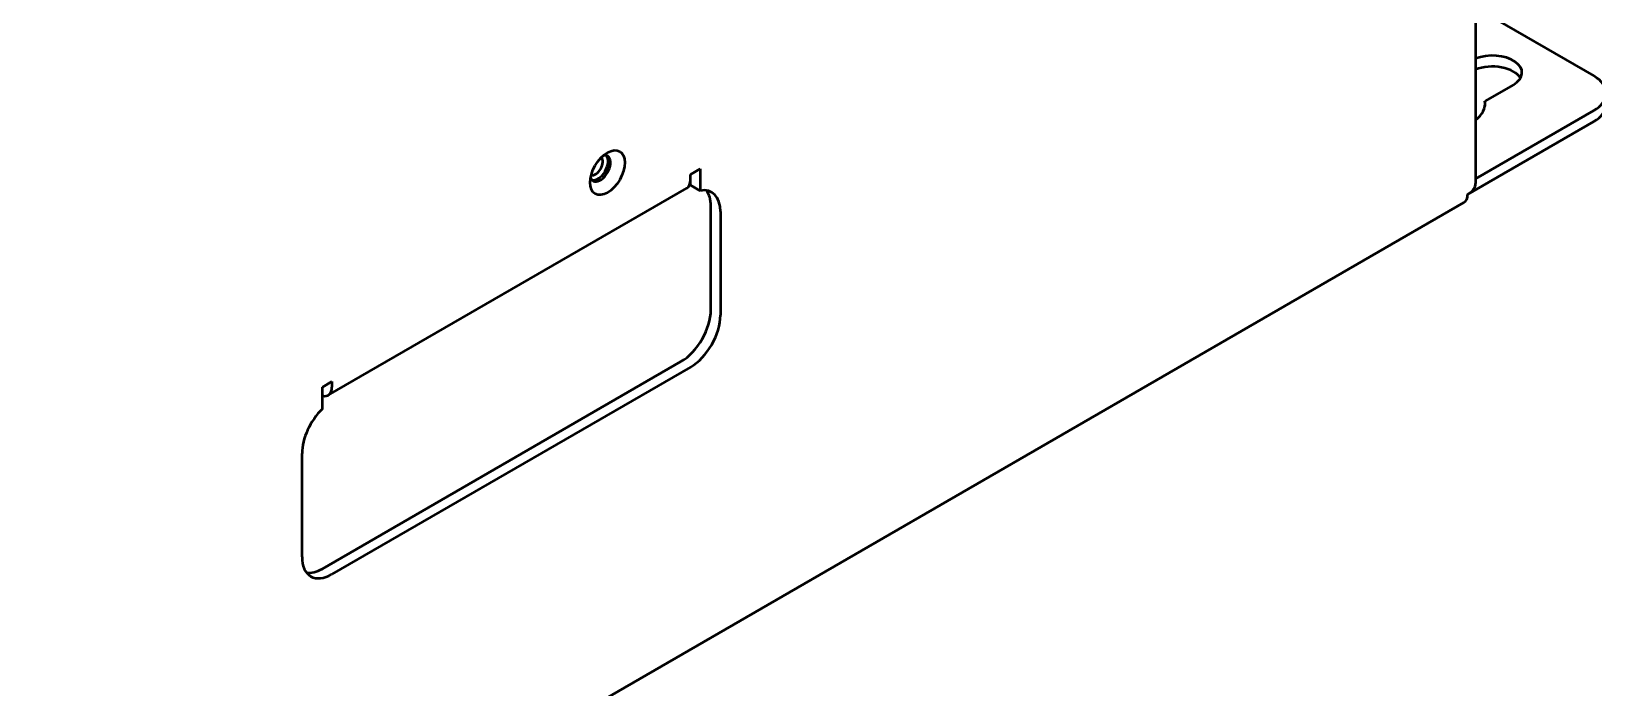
# Model space of a CAD drawing. Header units: millimetres. Extents: x 2121 to 4904, y 892 to 1933.
# Drawn here: x 3113.5 to 3252.1, y 1564.2 to 1622.4 of the extents above; entities that cross this region are included whole.
import ezdxf

# ---------------------------------------------------------------- set-up
doc = ezdxf.new("R2010")
doc.units = ezdxf.units.MM
doc.header["$LTSCALE"] = 1.8
doc.layers.add('외형선(ISO)', color=7, linetype='Continuous', lineweight=50)

msp = doc.modelspace()

# ---------------------------------------------------------------- linework, layer by layer
at = {"layer": '외형선(ISO)', "color": 7}
for p, q in [((3241.642, 1737.096), (3241.642, 1608.888)), ((3242.636, 1623.891), (3252.129, 1618.411)), ((3244.996, 1617.63), (3242.473, 1616.173)), ((3252.129, 1615.349), (3241.642, 1609.294)), ((3242.473, 1616.173), (3242.473, 1615.718)), ((3240.939, 1607.908), (3252.129, 1614.369)), ((3171.996, 1609.684), (3172.844, 1610.174)), ((3171.996, 1609.194), (3171.996, 1609.684)), ((3172.844, 1610.174), (3172.844, 1608.237)), ((3139.85, 1590.102), (3171.669, 1608.473)), ((3171.996, 1608.727), (3171.996, 1609.194)), ((3172.844, 1608.237), (3171.996, 1608.727)), ((3054.573, 1499.777), (3240.612, 1607.187)), ((3173.799, 1597.682), (3173.799, 1606.867)), ((3174.647, 1606.377), (3174.647, 1597.192)), ((3139.327, 1574.718), (3171.147, 1593.089)), ((3171.996, 1592.599), (3140.176, 1574.228)), ((3139.327, 1590.823), (3140.176, 1591.313)), ((3139.327, 1588.886), (3139.327, 1590.823)), ((3140.176, 1591.313), (3140.176, 1590.823)), ((3137.524, 1575.759), (3137.524, 1584.944))]:
    msp.add_line(p, q, dxfattribs=at)
for centre, major_axis, start_param, end_param in [((3243.139, 1618.701), (2.625, 0), 5.4977871, 8.4612648), ((3243.139, 1617.722), (2.625, 0), 0.3291606, 2.1780795), ((3249.477, 1616.88), (3.75, 0), 5.4977871, 7.0685835), ((3238.366, 1615.946), (4.125, 0), 5.6296679, 6.3788085), ((3249.477, 1615.9), (3.75, 0), 5.4977871, 6.2831853), ((3163.988, 1610.205), (-0.638, -1.104), 5.807959, 9.9000043), ((3163.563, 1610.45), (-0.461, -0.799), 0.1590674, 2.9825253), ((3163.776, 1610.327), (-0.638, -1.104), 0.1671554, 2.9744373), ((3170.882, 1609.837), (0.787, -1.364), 0, 0.7853982), ((3171.996, 1604.846), (1.875, 3.248), 5.4977871, 6.742854), ((3171.147, 1605.336), (1.875, 3.248), 5.4977871, 6.0549344), ((3239.242, 1608.888), (2.4, 0), 5.4977871, 6.2831853), ((3239.825, 1608.551), (0.788, -1.364), 0, 0.7853982), ((3171.147, 1596.151), (1.875, 3.248), 3.9269908, 5.4977871), ((3171.996, 1595.661), (-1.875, -3.248), 0.7853982, 2.3561945), ((3139.062, 1591.466), (0.788, -1.364), 5.7381914, 7.0685835), ((3140.176, 1586.475), (1.875, 3.248), 1.1111277, 2.3561945), ((3140.176, 1577.29), (-1.875, -3.248), 5.4977871, 7.0685835), ((3139.327, 1577.78), (-1.875, -3.248), 0.2282509, 0.7853982)]:
    msp.add_ellipse(centre, major_axis=major_axis, ratio=0.5773503, start_param=start_param, end_param=end_param, dxfattribs=at)
msp.add_ellipse((3164.624, 1609.837), major_axis=(1.088, 1.884), ratio=0.5773503, dxfattribs=at)

doc.saveas('drawing.dxf')
